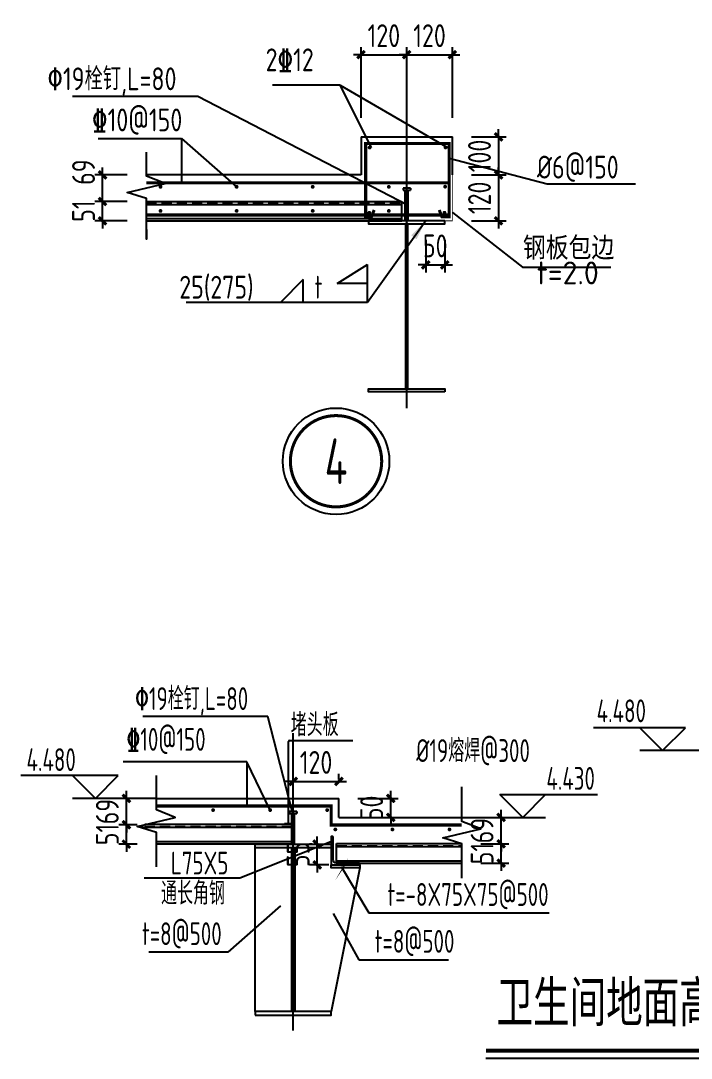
# Model space of a CAD drawing. Extents: x 180850 to 1399066, y 48356 to 327880.
# Drawn here: x 610693 to 623909, y 178964 to 199419 of the extents above; entities that cross this region are included whole.
import ezdxf
from ezdxf.enums import TextEntityAlignment as Align

# ---------------------------------------------------------------- set-up
doc = ezdxf.new("R2010")
doc.units = 0
doc.header["$LTSCALE"] = 1000
doc.linetypes.add('DASHED', pattern=[0.75, 0.5, -0.25])
doc.layers.add('6', color=253, linetype='Continuous', lineweight=13)
for name, color, linetype in [('AXIS', 3, 'Continuous'), ('DIM', 146, 'Continuous'), ('GL', 150, 'Continuous'), ('Gzd', 1, 'Continuous'), ('NUM', 7, 'Continuous'), ('Prof', 2, 'Continuous'), ('PUB_DIM', 3, 'Continuous'), ('PZ', 202, 'Continuous'), ('S', 2, 'Continuous'), ('TEXT', 7, 'Continuous'), ('THICK', 6, 'Continuous'), ('THIN', 7, 'Continuous'), ('WELD', 7, 'Continuous'), ('YCX', 90, 'Continuous'), ('型钢', 6, 'Continuous'), ('引出线', 3, 'Continuous'), ('梁构件', 4, 'Continuous')]:
    doc.layers.add(name, color=color, linetype=linetype)
doc.styles.get("Standard").update_dxf_attribs({"font": 'gbenor.shx', "bigfont": 'gbcbig.shx'})
doc.styles.add('TSSD_Dimension', font='Tssdeng.shx', dxfattribs={"width": 0.8, "bigfont": 'hztxt.shx'})
doc.styles.add('TSSD_Label', font='tssdeng.shx', dxfattribs={"width": 0.7, "bigfont": 'hztxt.shx'})
doc.styles.add('TSSD_Norm', font='tssdeng.shx', dxfattribs={"bigfont": 'hztxt.shx'})
doc.styles.add('TSSD_Num', font='Tssdeng.shx', dxfattribs={"width": 0.7, "bigfont": 'hztxt.shx'})
doc.dimstyles.new('TSSD_20_150', dxfattribs={"dimtxt": 450, "dimasz": 150, "dimexe": 150, "dimexo": 375, "dimgap": 150, "dimtad": 1, "dimdec": 0, "dimlfac": 0.133333, "dimzin": 0, "dimdsep": 46, "dimtxsty": 'TSSD_Dimension', "dimblk": 'ARCHTICK', "dimcen": 0, "dimdle": 150, "dimclrt": 7, "dimadec": 0, "dimazin": 0, "dimtfac": 1, "dimtdec": 0, "dimtix": 1, "dimtmove": 2, "dimatfit": 3, "dimfxl": 1, "dimtolj": 1, "dimtzin": 0, "dimarcsym": 0})
doc.dimstyles.new('TSSD_LEADER_STYLE_400.0', dxfattribs={"dimtxt": 1200, "dimasz": 400, "dimexe": 400, "dimexo": 1000, "dimgap": 0.09, "dimtad": 0, "dimtih": 1, "dimtoh": 1, "dimdec": 4, "dimzin": 0, "dimdsep": 46, "dimtxsty": 'Standard', "dimcen": 0.09, "dimdle": 400, "dimclrt": 7, "dimadec": 0, "dimazin": 0, "dimtfac": 1, "dimtdec": 4, "dimtofl": 0, "dimtmove": 0, "dimatfit": 3, "dimfxl": 1, "dimtolj": 1, "dimtzin": 0, "dimarcsym": 0})

# ---------------------------------------------------------------- blocks, each defined once
blk = doc.blocks.new('ts_idx2')
at = {"color": 0, "linetype": 'ByBlock', "lineweight": -2, "const_width": 0.0333}
blk.add_lwpolyline([(-0.5, 0, 1), (0.5, 0, 1)], format="xyb", close=True, dxfattribs=at)
at = {"color": 0, "linetype": 'ByBlock', "lineweight": -2}
blk.add_circle((0, 0), 0.583, dxfattribs=at)
at = {"color": 0, "linetype": 'ByBlock', "lineweight": -2, "style": 'TSSD_Num', "width": 0.7}
blk.add_attdef('A', text='', height=0.5, dxfattribs=at).set_placement((0, 0), align=Align.MIDDLE_CENTER)
blk = doc.blocks.new('_ArchTick')
at = {"color": 0, "linetype": 'ByBlock', "const_width": 0.4}
blk.add_lwpolyline([(-0.5, -0.5), (0.5, 0.5)], dxfattribs=at)
blk = doc.blocks.new('*D185')
at = {"layer": 'AXIS', "color": 0, "lineweight": -2, "transparency": 16777216}
for p, q in [((618300, 197503), (618300, 198899)), ((619200, 197503), (619200, 198899)), ((618300, 198749), (618150, 198749)), ((618300, 198749), (619200, 198749)), ((619200, 198749), (619350, 198749))]:
    blk.add_line(p, q, dxfattribs=at)
at = {"layer": 'Defpoints', "color": 0, "transparency": 16777216}
for p in [(619200, 198749), (618300, 197128), (619200, 197128)]:
    blk.add_point(p, dxfattribs=at)
at = {"layer": 'AXIS', "color": 0, "lineweight": -2, "transparency": 16777216, "xscale": 150, "yscale": 150, "zscale": 150}
blk.add_blockref('_ArchTick', (618300, 198749), dxfattribs=at)
at = {"layer": 'AXIS', "color": 0, "lineweight": -2, "transparency": 16777216, "xscale": 150, "yscale": 150, "zscale": 150, "rotation": 180}
blk.add_blockref('_ArchTick', (619200, 198749), dxfattribs=at)
at = {"layer": 'AXIS', "color": 7, "transparency": 16777216, "insert": (618750, 199124), "char_height": 450, "attachment_point": 5, "style": 'TSSD_Dimension'}
blk.add_mtext('\\A1;120', dxfattribs=at)
blk = doc.blocks.new('*D186')
at = {"layer": 'AXIS', "color": 0, "lineweight": -2, "transparency": 16777216}
for p, q in [((619575, 196378), (620260, 196378)), ((620110, 196378), (620110, 196528)), ((620110, 196378), (620110, 195475)), ((619575, 195475), (620260, 195475)), ((620110, 195475), (620110, 195325))]:
    blk.add_line(p, q, dxfattribs=at)
at = {"layer": 'Defpoints', "color": 0, "transparency": 16777216}
for p in [(619200, 196378), (619200, 195475), (620110, 195475)]:
    blk.add_point(p, dxfattribs=at)
at = {"layer": 'AXIS', "color": 0, "lineweight": -2, "transparency": 16777216, "xscale": 150, "yscale": 150, "zscale": 150}
for p, rotation in [((620110, 196378), 270), ((620110, 195475), 90)]:
    blk.add_blockref('_ArchTick', p, dxfattribs=dict(at, rotation=rotation))
at = {"layer": 'AXIS', "color": 7, "transparency": 16777216, "insert": (619735, 195927), "char_height": 450, "attachment_point": 5, "rotation": 90, "style": 'TSSD_Dimension'}
blk.add_mtext('\\A1;120', dxfattribs=at)
blk = doc.blocks.new('*D187')
at = {"layer": 'AXIS', "color": 0, "lineweight": -2, "transparency": 16777216}
for p, q in [((620110, 197128), (620110, 197278)), ((619575, 197128), (620260, 197128)), ((620110, 197128), (620110, 196378)), ((619575, 196378), (620260, 196378)), ((620110, 196378), (620110, 196228))]:
    blk.add_line(p, q, dxfattribs=at)
at = {"layer": 'Defpoints', "color": 0, "transparency": 16777216}
for p in [(619200, 197128), (619200, 196378), (620110, 196378)]:
    blk.add_point(p, dxfattribs=at)
at = {"layer": 'AXIS', "color": 0, "lineweight": -2, "transparency": 16777216, "xscale": 150, "yscale": 150, "zscale": 150}
for p, rotation in [((620110, 197128), 270), ((620110, 196378), 90)]:
    blk.add_blockref('_ArchTick', p, dxfattribs=dict(at, rotation=rotation))
at = {"layer": 'AXIS', "color": 7, "transparency": 16777216, "insert": (619735, 196753), "char_height": 450, "attachment_point": 5, "rotation": 90, "style": 'TSSD_Dimension'}
blk.add_mtext('\\A1;100', dxfattribs=at)
blk = doc.blocks.new('_WELD004')
at = {"color": 0, "linetype": 'ByBlock'}
for p, q in [((0, 1), (1, 0)), ((0, 0), (0, 1))]:
    blk.add_line(p, q, dxfattribs=at)
blk = doc.blocks.new('_WELD001')
at = {"linetype": 'ByBlock'}
h = blk.add_hatch(color=0, dxfattribs=at)
h.paths.add_polyline_path([(0.8, 0.5), (0, 1), (0, 0.5)], flags=16)
edge = h.paths.add_edge_path()
edge.add_line((0.8, 0.5), (0, 1))
edge.add_line((0, 0.5), (0.8, 0.5))
edge.add_line((0, 0), (0, 1))
at = {"color": 0, "linetype": 'ByBlock'}
for p, q in [((0, 0), (0, 1)), ((0.8, 0.5), (0, 1)), ((0, 0.5), (0.8, 0.5))]:
    blk.add_line(p, q, dxfattribs=at)
blk = doc.blocks.new('*D188')
at = {"layer": 'AXIS', "color": 0, "lineweight": -2, "transparency": 16777216}
for p, q in [((612305, 195857), (612305, 196007)), ((612793, 195857), (612155, 195857)), ((612305, 195475), (612305, 195857)), ((612793, 195475), (612155, 195475)), ((612305, 195475), (612305, 195325))]:
    blk.add_line(p, q, dxfattribs=at)
at = {"layer": 'Defpoints', "color": 0, "transparency": 16777216}
for p in [(612305, 195857), (613168, 195857), (613168, 195475)]:
    blk.add_point(p, dxfattribs=at)
at = {"layer": 'AXIS', "color": 0, "lineweight": -2, "transparency": 16777216, "xscale": 150, "yscale": 150, "zscale": 150}
for p, rotation in [((612305, 195857), 270), ((612305, 195475), 90)]:
    blk.add_blockref('_ArchTick', p, dxfattribs=dict(at, rotation=rotation))
at = {"layer": 'AXIS', "color": 7, "transparency": 16777216, "insert": (611930, 195666), "char_height": 450, "attachment_point": 5, "rotation": 90, "style": 'TSSD_Dimension'}
blk.add_mtext('\\A1;51', dxfattribs=at)
blk = doc.blocks.new('*D189')
at = {"layer": 'AXIS', "color": 0, "lineweight": -2, "transparency": 16777216}
for p, q in [((612793, 196378), (612155, 196378)), ((612305, 195707), (612305, 196528)), ((612793, 195857), (612155, 195857))]:
    blk.add_line(p, q, dxfattribs=at)
at = {"layer": 'Defpoints', "color": 0, "transparency": 16777216}
for p in [(612305, 196378), (613168, 196378), (613168, 195857)]:
    blk.add_point(p, dxfattribs=at)
at = {"layer": 'AXIS', "color": 0, "lineweight": -2, "transparency": 16777216, "xscale": 150, "yscale": 150, "zscale": 150}
for p, rotation in [((612305, 196378), 90), ((612305, 195857), 270)]:
    blk.add_blockref('_ArchTick', p, dxfattribs=dict(at, rotation=rotation))
at = {"layer": 'AXIS', "color": 7, "transparency": 16777216, "insert": (611930, 196434), "char_height": 450, "attachment_point": 5, "rotation": 90, "style": 'TSSD_Dimension'}
blk.add_mtext('\\A1;69', dxfattribs=at)
blk = doc.blocks.new('*D190')
at = {"layer": 'AXIS', "color": 0, "lineweight": -2, "transparency": 16777216}
for p, q in [((618675, 195100), (618675, 194455)), ((619050, 195100), (619050, 194455)), ((618675, 194605), (618525, 194605)), ((618675, 194605), (619050, 194605)), ((619050, 194605), (619200, 194605))]:
    blk.add_line(p, q, dxfattribs=at)
at = {"layer": 'Defpoints', "color": 0, "transparency": 16777216}
for p in [(618675, 195475), (619050, 195475), (619050, 194605)]:
    blk.add_point(p, dxfattribs=at)
at = {"layer": 'AXIS', "color": 0, "lineweight": -2, "transparency": 16777216, "xscale": 150, "yscale": 150, "zscale": 150}
blk.add_blockref('_ArchTick', (618675, 194605), dxfattribs=at)
at = {"layer": 'AXIS', "color": 0, "lineweight": -2, "transparency": 16777216, "xscale": 150, "yscale": 150, "zscale": 150, "rotation": 180}
blk.add_blockref('_ArchTick', (619050, 194605), dxfattribs=at)
at = {"layer": 'AXIS', "color": 7, "transparency": 16777216, "insert": (618862, 194980), "char_height": 450, "attachment_point": 5, "style": 'TSSD_Dimension'}
blk.add_mtext('\\A1;50', dxfattribs=at)
blk = doc.blocks.new('*D191')
at = {"layer": 'AXIS', "color": 0, "lineweight": -2, "transparency": 16777216}
for p, q in [((617400, 197503), (617400, 198899)), ((618300, 197503), (618300, 198899)), ((617400, 198749), (617250, 198749)), ((617400, 198749), (618300, 198749)), ((618300, 198749), (618450, 198749))]:
    blk.add_line(p, q, dxfattribs=at)
at = {"layer": 'Defpoints', "color": 0, "transparency": 16777216}
for p in [(618300, 198749), (617400, 197128), (618300, 197128)]:
    blk.add_point(p, dxfattribs=at)
at = {"layer": 'AXIS', "color": 0, "lineweight": -2, "transparency": 16777216, "xscale": 150, "yscale": 150, "zscale": 150}
blk.add_blockref('_ArchTick', (617400, 198749), dxfattribs=at)
at = {"layer": 'AXIS', "color": 0, "lineweight": -2, "transparency": 16777216, "xscale": 150, "yscale": 150, "zscale": 150, "rotation": 180}
blk.add_blockref('_ArchTick', (618300, 198749), dxfattribs=at)
at = {"layer": 'AXIS', "color": 7, "transparency": 16777216, "insert": (617850, 199124), "char_height": 450, "attachment_point": 5, "style": 'TSSD_Dimension'}
blk.add_mtext('\\A1;120', dxfattribs=at)
blk = doc.blocks.new('*D202')
at = {"layer": 'AXIS', "color": 0, "lineweight": -2, "transparency": 16777216}
for p, q in [((620161, 183191), (620161, 183341)), ((619761, 183191), (620311, 183191)), ((620161, 182809), (620161, 183191)), ((619761, 182809), (620311, 182809)), ((620161, 182809), (620161, 182659))]:
    blk.add_line(p, q, dxfattribs=at)
at = {"layer": 'Defpoints', "color": 0, "transparency": 16777216}
for p in [(619386, 183191), (620161, 183191), (619386, 182809)]:
    blk.add_point(p, dxfattribs=at)
at = {"layer": 'AXIS', "color": 0, "lineweight": -2, "transparency": 16777216, "xscale": 150, "yscale": 150, "zscale": 150}
for p, rotation in [((620161, 183191), 270), ((620161, 182809), 90)]:
    blk.add_blockref('_ArchTick', p, dxfattribs=dict(at, rotation=rotation))
at = {"layer": 'AXIS', "color": 7, "transparency": 16777216, "insert": (619786, 183000), "char_height": 450, "attachment_point": 5, "rotation": 90, "style": 'TSSD_Dimension'}
blk.add_mtext('\\A1;51', dxfattribs=at)
blk = doc.blocks.new('*D203')
at = {"layer": 'AXIS', "color": 0, "lineweight": -2, "transparency": 16777216}
for p, q in [((619761, 183712), (620311, 183712)), ((620161, 183712), (620161, 183862)), ((620161, 183191), (620161, 183712)), ((619761, 183191), (620311, 183191)), ((620161, 183191), (620161, 183041))]:
    blk.add_line(p, q, dxfattribs=at)
at = {"layer": 'Defpoints', "color": 0, "transparency": 16777216}
for p in [(619386, 183712), (620161, 183712), (619386, 183191)]:
    blk.add_point(p, dxfattribs=at)
at = {"layer": 'AXIS', "color": 0, "lineweight": -2, "transparency": 16777216, "xscale": 150, "yscale": 150, "zscale": 150}
for p, rotation in [((620161, 183712), 270), ((620161, 183191), 90)]:
    blk.add_blockref('_ArchTick', p, dxfattribs=dict(at, rotation=rotation))
at = {"layer": 'AXIS', "color": 7, "transparency": 16777216, "insert": (619786, 183452), "char_height": 450, "attachment_point": 5, "rotation": 90, "style": 'TSSD_Dimension'}
blk.add_mtext('\\A1;69', dxfattribs=at)
blk = doc.blocks.new('*D204')
at = {"layer": 'AXIS', "color": 0, "lineweight": -2, "transparency": 16777216}
for p, q in [((612774, 184087), (612774, 184237)), ((612990, 184087), (612624, 184087)), ((612774, 183566), (612774, 184087)), ((612990, 183566), (612624, 183566)), ((612774, 183566), (612774, 183416))]:
    blk.add_line(p, q, dxfattribs=at)
at = {"layer": 'Defpoints', "color": 0, "transparency": 16777216}
for p in [(612774, 184087), (613365, 184087), (613365, 183566)]:
    blk.add_point(p, dxfattribs=at)
at = {"layer": 'AXIS', "color": 0, "lineweight": -2, "transparency": 16777216, "xscale": 150, "yscale": 150, "zscale": 150}
for p, rotation in [((612774, 184087), 270), ((612774, 183566), 90)]:
    blk.add_blockref('_ArchTick', p, dxfattribs=dict(at, rotation=rotation))
at = {"layer": 'AXIS', "color": 7, "transparency": 16777216, "insert": (612399, 183827), "char_height": 450, "attachment_point": 5, "rotation": 90, "style": 'TSSD_Dimension'}
blk.add_mtext('\\A1;69', dxfattribs=at)
blk = doc.blocks.new('*D205')
at = {"layer": 'AXIS', "color": 0, "lineweight": -2, "transparency": 16777216}
for p, q in [((612774, 183566), (612774, 183716)), ((612990, 183566), (612624, 183566)), ((612774, 183184), (612774, 183566)), ((612990, 183184), (612624, 183184)), ((612774, 183184), (612774, 183034))]:
    blk.add_line(p, q, dxfattribs=at)
at = {"layer": 'Defpoints', "color": 0, "transparency": 16777216}
for p in [(612774, 183566), (613365, 183566), (613365, 183184)]:
    blk.add_point(p, dxfattribs=at)
at = {"layer": 'AXIS', "color": 0, "lineweight": -2, "transparency": 16777216, "xscale": 150, "yscale": 150, "zscale": 150}
for p, rotation in [((612774, 183566), 270), ((612774, 183184), 90)]:
    blk.add_blockref('_ArchTick', p, dxfattribs=dict(at, rotation=rotation))
at = {"layer": 'AXIS', "color": 7, "transparency": 16777216, "insert": (612399, 183375), "char_height": 450, "attachment_point": 5, "rotation": 90, "style": 'TSSD_Dimension'}
blk.add_mtext('\\A1;51', dxfattribs=at)
blk = doc.blocks.new('*D206')
at = {"layer": 'AXIS', "color": 0, "lineweight": -2, "transparency": 16777216}
for p, q in [((616535, 183187), (616535, 183337)), ((616438, 183187), (616385, 183187)), ((616535, 182775), (616535, 183187)), ((616766, 182775), (616385, 182775)), ((616535, 182775), (616535, 182625))]:
    blk.add_line(p, q, dxfattribs=at)
at = {"layer": 'Defpoints', "color": 0, "transparency": 16777216}
for p in [(616535, 183187), (616813, 183187), (617141, 182775)]:
    blk.add_point(p, dxfattribs=at)
at = {"layer": 'AXIS', "color": 0, "lineweight": -2, "transparency": 16777216, "xscale": 150, "yscale": 150, "zscale": 150}
for p, rotation in [((616535, 183187), 270), ((616535, 182775), 90)]:
    blk.add_blockref('_ArchTick', p, dxfattribs=dict(at, rotation=rotation))
at = {"layer": 'AXIS', "color": 7, "transparency": 16777216, "insert": (616160, 182981), "char_height": 450, "attachment_point": 5, "rotation": 90, "style": 'TSSD_Dimension'}
blk.add_mtext('\\A1;55', dxfattribs=at)
blk = doc.blocks.new('*D207')
at = {"layer": 'Defpoints', "color": 0, "transparency": 16777216}
for p in [(616963, 184087), (617984, 184087), (616963, 183712)]:
    blk.add_point(p, dxfattribs=at)
at = {"layer": 'DIM', "color": 0, "lineweight": -2, "transparency": 16777216}
for p, q in [((617984, 184087), (617984, 184237)), ((617338, 184087), (618134, 184087)), ((617984, 183712), (617984, 184087)), ((617338, 183712), (618134, 183712)), ((617984, 183712), (617984, 183562))]:
    blk.add_line(p, q, dxfattribs=at)
at = {"layer": 'DIM', "color": 0, "lineweight": -2, "transparency": 16777216, "xscale": 150, "yscale": 150, "zscale": 150}
for p, rotation in [((617984, 184087), 270), ((617984, 183712), 90)]:
    blk.add_blockref('_ArchTick', p, dxfattribs=dict(at, rotation=rotation))
at = {"layer": 'DIM', "color": 7, "transparency": 16777216, "insert": (617609, 183900), "char_height": 450, "attachment_point": 5, "rotation": 90, "style": 'TSSD_Dimension'}
blk.add_mtext('\\A1;50', dxfattribs=at)
blk = doc.blocks.new('*D208')
at = {"layer": 'AXIS', "color": 0, "lineweight": -2, "transparency": 16777216}
for p, q in [((616063, 184462), (616063, 184571)), ((616963, 184462), (616963, 184571)), ((616063, 184421), (615913, 184421)), ((616063, 184421), (616963, 184421)), ((616963, 184421), (617113, 184421))]:
    blk.add_line(p, q, dxfattribs=at)
at = {"layer": 'Defpoints', "color": 0, "transparency": 16777216}
for p in [(616963, 184421), (616063, 184087), (616963, 184087)]:
    blk.add_point(p, dxfattribs=at)
at = {"layer": 'AXIS', "color": 0, "lineweight": -2, "transparency": 16777216, "xscale": 150, "yscale": 150, "zscale": 150}
blk.add_blockref('_ArchTick', (616063, 184421), dxfattribs=at)
at = {"layer": 'AXIS', "color": 0, "lineweight": -2, "transparency": 16777216, "xscale": 150, "yscale": 150, "zscale": 150, "rotation": 180}
blk.add_blockref('_ArchTick', (616963, 184421), dxfattribs=at)
at = {"layer": 'AXIS', "color": 7, "transparency": 16777216, "insert": (616513, 184796), "char_height": 450, "attachment_point": 5, "style": 'TSSD_Dimension'}
blk.add_mtext('\\A1;120', dxfattribs=at)

msp = doc.modelspace()

# ---------------------------------------------------------------- linework, layer by layer
at = {"layer": '6', "color": 1, "const_width": 60}
for points in [[(616812.97, 183562.28), (616812.97, 183937.28), (613365.28, 183937.28)], [(619386.44, 183562.28), (616812.97, 183562.28), (616812.97, 183574.03)]]:
    msp.add_lwpolyline(points, dxfattribs=at)
at = {"layer": 'AXIS'}
msp.add_line((618299.65, 191782.44), (618299.65, 198200.86), dxfattribs=at)
at = {"layer": 'AXIS', "ltscale": 0.4}
msp.add_line((616062.97, 179509.68), (616062.97, 185372.98), dxfattribs=at)
at = {"layer": 'GL'}
for points in [[(619049.65, 195474.84), (617549.65, 195474.84), (617549.65, 195414.84), (619049.65, 195414.84)], [(618322.15, 195414.84), (618277.15, 195414.84), (618277.15, 192159.84), (618322.15, 192159.84)], [(619049.65, 192099.84), (617549.65, 192099.84), (617549.65, 192159.84), (619049.65, 192159.84)]]:
    msp.add_lwpolyline(points, close=True, dxfattribs=at)
at = {"layer": 'Gzd', "const_width": 60}
for points in [[(617490.7, 195555.67), (617490.7, 196998.25), (619138.54, 196998.25), (619138.54, 195555.67), (618994.66, 195555.67), (618940.28, 195688.18)], [(613168.29, 196224.84), (619138.54, 196224.84)], [(613168.29, 195588.95), (619138.54, 195588.95)], [(617460.76, 195555.67), (617604.64, 195555.67), (617659.03, 195688.18)]]:
    msp.add_lwpolyline(points, dxfattribs=at)
at = {"layer": 'Gzd', "const_width": 37.5}
for points in [[(617550.5, 196918.01, 1), (617588, 196918.01, 1)], [(619082.55, 196921.12, -1), (619045.05, 196921.12, -1)], [(613428.46, 196144.12, 1), (613465.96, 196144.12, 1)], [(614928.46, 196144.12, 1), (614965.96, 196144.12, 1)], [(616428.46, 196144.12, 1), (616465.96, 196144.12, 1)], [(617928.46, 196144.12, 1), (617965.96, 196144.12, 1)], [(619075.79, 196147.74, -1), (619038.29, 196147.74, -1)], [(613428.46, 195669.71, 1), (613465.96, 195669.71, 1)], [(614928.46, 195669.71, 1), (614965.96, 195669.71, 1)], [(616428.46, 195669.71, 1), (616465.96, 195669.71, 1)], [(617581.65, 195633.33, -1), (617544.15, 195633.33, -1)], [(617928.46, 195669.71, 1), (617965.96, 195669.71, 1)], [(619063.17, 195633.33, -1), (619025.67, 195633.33, -1)], [(614502.05, 183856.56, -1), (614464.55, 183856.56, -1)], [(615627.05, 183856.56, -1), (615589.55, 183856.56, -1)], [(616752.05, 183856.56, -1), (616714.55, 183856.56, -1)], [(616911.9, 183474.48, -1), (616874.4, 183474.48, -1)], [(618036.9, 183474.48, -1), (617999.4, 183474.48, -1)], [(619161.9, 183474.48, -1), (619124.4, 183474.48, -1)]]:
    msp.add_lwpolyline(points, format="xyb", close=True, dxfattribs=at)
at = {"layer": 'Prof'}
for p, q in [((613168.29, 195857.34), (618202.05, 195857.34)), ((613168.29, 195797.89), (618202.05, 195797.89)), ((618202.05, 195474.84), (618202.05, 195857.34)), ((613168.29, 195517.47), (618202.05, 195517.47)), ((613168.29, 195474.84), (618202.05, 195474.84)), ((616036.03, 183510.33), (613068.25, 183510.33)), ((616036.03, 183569.78), (613135.9, 183569.78)), ((616036.03, 183569.78), (616036.03, 183187.28)), ((616036.03, 183229.9), (613365.28, 183229.9)), ((616036.03, 183187.28), (613365.28, 183187.28)), ((616917.97, 183194.78), (619372.38, 183194.78)), ((616917.97, 183135.33), (619386.44, 183135.33)), ((616917.97, 182854.9), (619386.44, 182854.9)), ((616917.97, 182812.28), (619386.44, 182812.28))]:
    msp.add_line(p, q, dxfattribs=at)
at = {"layer": 'Prof', "linetype": 'DASHED', "ltscale": 0.4}
for p, q in [((613168.29, 195816.6), (618202.05, 195816.6)), ((616036.03, 183529.03), (613009.8, 183529.03)), ((616917.97, 183154.03), (619386.44, 183154.03))]:
    msp.add_line(p, q, dxfattribs=at)
at = {"layer": 'Prof', "linetype": 'DASHED'}
msp.add_line((616917.97, 182812.28), (616917.97, 183194.78), dxfattribs=at)
at = {"layer": 'PUB_DIM'}
for points in [[(613168.29, 195301.06), (613168.29, 195110.61), (613168.29, 195913.79), (612793.29, 196033.79), (613542.36, 196211.26), (613168.29, 196357.79), (613168.29, 196378.2), (613168.29, 196828.2)], [(613365.28, 182737.28), (613365.28, 183187.28), (613365.28, 183415.28), (612990.28, 183535.28), (613739.34, 183712.75), (613365.28, 183859.28), (613365.28, 184087.28), (613365.28, 184537.28)], [(619386.44, 182512.28), (619386.44, 182962.28), (619386.44, 183190.28), (619011.44, 183310.28), (619760.5, 183487.75), (619386.44, 183634.28), (619386.44, 183862.28), (619386.44, 184312.28)]]:
    msp.add_lwpolyline(points, dxfattribs=at)
at = {"layer": 'PZ'}
for p, q in [((618227.56, 196117.38), (618227.56, 196077.08)), ((618371.75, 196117.38), (618227.56, 196117.38)), ((618227.56, 196077.08), (618371.75, 196077.08)), ((618272.32, 195474.84), (618272.32, 196077.08)), ((618326.98, 195474.84), (618326.98, 196077.08)), ((618371.75, 196117.38), (618371.75, 196077.08)), ((618326.98, 195474.84), (618272.32, 195474.84)), ((615990.87, 183829.81), (615990.87, 183789.51)), ((616135.06, 183829.81), (615990.87, 183829.81)), ((615990.87, 183789.51), (616135.06, 183789.51)), ((616035.64, 183187.28), (616035.64, 183789.51)), ((616090.3, 183187.28), (616090.3, 183789.51)), ((616135.06, 183829.81), (616135.06, 183789.51)), ((615312.97, 179887.28), (615312.97, 183112.28)), ((616090.3, 183187.28), (616035.64, 183187.28)), ((617375.47, 182714.78), (616812.97, 179887.28))]:
    msp.add_line(p, q, dxfattribs=at)
at = {"layer": 'PZ', "const_width": 37.5}
msp.add_lwpolyline([(616062.97, 183187.28), (616062.97, 183592.06), (615889.51, 183592.06)], dxfattribs=at)
at = {"layer": 'PZ'}
msp.add_lwpolyline([(616812.97, 182774.78), (617375.47, 182774.78), (617375.47, 182714.78), (616812.97, 182714.78)], close=True, dxfattribs=at)
at = {"layer": 'S', "const_width": 15}
msp.add_lwpolyline([(618674.65, 195474.84), (619199.65, 195474.84), (619199.65, 196378.2)], dxfattribs=at)
at = {"layer": 'THICK', "const_width": 75}
msp.add_lwpolyline([(619861.42, 179113.54), (631039.77, 179113.54)], dxfattribs=at)
at = {"layer": 'THIN'}
for p, q in [((617399.65, 197128.2), (617399.65, 196378.2)), ((617399.65, 197128.2), (619199.65, 197128.2)), ((619199.65, 196378.2), (619199.65, 197128.2)), ((617399.65, 196378.2), (613168.29, 196378.2)), ((623793.71, 185478.44), (621978.82, 185478.44)), ((623343.71, 185028.44), (622893.71, 185478.44)), ((623343.71, 185028.44), (623793.71, 185478.44)), ((624543.71, 185028.44), (622893.71, 185028.44)), ((612615.28, 184537.28), (610692.62, 184537.28)), ((612165.28, 184087.28), (611715.28, 184537.28)), ((612165.28, 184087.28), (612615.28, 184537.28)), ((620136.44, 184162.28), (622059.11, 184162.28)), ((620586.44, 183712.28), (620136.44, 184162.28)), ((620586.44, 183712.28), (621036.44, 184162.28)), ((613365.28, 184087.28), (611715.28, 184087.28)), ((613365.28, 184087.28), (616962.97, 184087.28)), ((616962.97, 183712.28), (616962.97, 184087.28)), ((616962.97, 183712.28), (619386.44, 183712.28)), ((619386.44, 183712.28), (621036.44, 183712.28))]:
    msp.add_line(p, q, dxfattribs=at)
msp.add_lwpolyline([(617094.22, 182774.78, 0, 120, 0), (617293.09, 183182.14, 0, 0, 0), (618171.33, 184740.21, 0, 0, 0), (620719.08, 184740.21, 0, 0, 0)], format="xyseb", dxfattribs=at)
msp.add_lwpolyline([(619861.42, 178963.54), (631039.77, 178963.54)], dxfattribs=at)
at = {"layer": 'WELD'}
msp.add_line((617526.11, 193865.59), (613955.18, 193865.59), dxfattribs=at)
at = {"layer": 'YCX'}
for p, q in [((616988.01, 198151.06), (615654.08, 198151.06)), ((616988.01, 198151.06), (619101.3, 196921.12)), ((617606.75, 196918.01), (616988.01, 198151.06)), ((614184.73, 197923.83), (611715.04, 197923.83)), ((618326.98, 195775.96), (614184.73, 197923.83)), ((612217.01, 197097.98), (613859.28, 197097.98)), ((613859.28, 197097.98), (613859.28, 196224.84)), ((613859.28, 197097.98), (614947.21, 196144.12)), ((619138.54, 196708.12), (621067.74, 196202.66)), ((621067.74, 196202.66), (622811.23, 196202.66)), ((619199.65, 195636.65), (620584.29, 194563.27)), ((620584.29, 194563.27), (622325.39, 194563.27)), ((615565.35, 185704.49), (613095.66, 185704.49)), ((616051.82, 183809.66), (615565.35, 185704.49))]:
    msp.add_line(p, q, dxfattribs=at)
at = {"layer": '型钢'}
msp.add_lwpolyline([(616812.97, 182774.78), (617375.47, 182774.78), (617375.47, 182799.78, 0.41421356), (617362.97, 182812.28), (616917.97, 182812.28, -0.41421356), (616850.47, 182879.78), (616850.47, 183324.78, 0.41421356), (616837.97, 183337.28), (616812.97, 183337.28)], format="xyb", close=True, dxfattribs=at)
at = {"layer": '引出线'}
for p, q in [((615972.88, 183592.06), (615972.88, 185210.63)), ((615987.88, 185225.63), (617239.15, 185225.63)), ((615151.83, 184805.17), (612711.69, 184805.17)), ((615608.3, 183856.56), (615151.83, 184805.17)), ((615151.83, 184805.17), (615151.83, 183937.28)), ((615012.66, 182520.33), (616836.77, 183252.28)), ((617005.51, 182742.97), (617553.84, 181830.1)), ((613124.97, 182520.33), (615012.66, 182520.33)), ((615814, 181968.19), (614771.63, 181056.75)), ((616848.8, 181818.19), (617354.31, 180906.75)), ((617553.84, 181830.1), (621108.52, 181830.1)), ((614771.63, 181056.75), (613218.11, 181056.75)), ((617354.31, 180906.75), (619124.75, 180906.75))]:
    msp.add_line(p, q, dxfattribs=at)
msp.add_arc((615987.88, 185210.63), 15, 90, 180, dxfattribs=at)
at = {"layer": '梁构件'}
for points in [[(615312.97, 183187.28), (616812.97, 183187.28), (616812.97, 183112.28), (615312.97, 183112.28)], [(616032.97, 183112.28), (616092.97, 183112.28), (616092.97, 179887.28), (616032.97, 179887.28)], [(615312.97, 179812.28), (616812.97, 179812.28), (616812.97, 179887.28), (615312.97, 179887.28)]]:
    msp.add_lwpolyline(points, close=True, dxfattribs=at)

# ---------------------------------------------------------------- block references
at = {"layer": 'THIN'}
ref = msp.add_blockref('ts_idx2', (616907.5, 190734.28), dxfattribs=dict(at, xscale=1800, yscale=1800, zscale=1800))
ref.add_attrib('2', '4', dxfattribs={"height": 900, "style": 'TSSD_Num', "width": 0.7}).set_placement((616907.5, 190734.28), align=Align.MIDDLE_CENTER)
at = {"layer": 'WELD'}
for name, p, xscale, yscale, zscale in [('_WELD001', (617526.11, 193865.59), -749.9999999999998, 749.9999999999998, 749.9999999999998), ('_WELD004', (616261.27, 193865.59), -449.9999999999999, 449.9999999999999, 449.9999999999999)]:
    msp.add_blockref(name, p, dxfattribs=dict(at, xscale=xscale, yscale=yscale, zscale=zscale))

# ---------------------------------------------------------------- texts
at = {"layer": 'NUM', "style": 'TSSD_Norm', "width": 0.8}
msp.add_text('卫生间地面高差结构做法详图', height=900, dxfattribs=at).set_placement((620071.42, 179323.54), align=Align.BOTTOM_LEFT)
at = {"layer": 'TEXT', "style": 'TSSD_Norm'}
for s, width, p in [('2%%13212', 0.8, (615518.85, 198288.64)), ('%%13210@150', 0.7, (612778.55, 184890.04))]:
    msp.add_text(s, height=450, dxfattribs=dict(at, width=width)).set_placement(p, align=Align.BOTTOM_LEFT)
at = {"layer": 'TEXT'}
for s, style, width, p in [('%%13019栓钉,L=80', 'TSSD_Norm', 0.8, (611216.57, 198048.71)), ('%%C6@150', 'TSSD_Norm', 0.8, (620867.38, 196307.95)), ('25(275)', 'TSSD_Norm', 0.8, (613816.25, 193940.59)), ('t', 'TSSD_Label', 0.7, (616486.27, 193940.59)), ('%%13019栓钉,L=80', 'TSSD_Norm', 0.7, (612948.54, 185829.37))]:
    msp.add_text(s, height=450, dxfattribs=dict(at, style=style, width=width)).set_placement(p)
at = {"layer": 'TEXT', "style": 'TSSD_Norm'}
for s, width, p in [('%%13210@150', 0.8, (613876.72, 197238.34)), ('4.480', 0.7, (623016.56, 185587.81)), ('堵头板', 0.7, (616958.99, 185313.68)), ('%%c19熔焊@300', 0.7, (620728.43, 184804.37)), ('4.480', 0.7, (611778.23, 184625.95)), ('4.430', 0.7, (622009.91, 184256.05)), ('L75X5', 0.7, (614785.66, 182586.37)), ('通长角钢', 0.7, (614717.73, 181990.6)), ('t=-8X75X75@500', 0.7, (621097.12, 181967.16)), ('t=8@500', 0.7, (614653.45, 181193.81)), ('t=8@500', 0.7, (619240.82, 181043.81))]:
    msp.add_text(s, height=450, dxfattribs=dict(at, width=width)).set_placement(p, align=Align.RIGHT)
for s, p in [('钢板包边', (620590.84, 194575.09)), ('t=2.0', (620862.58, 194087.25))]:
    msp.add_text(s, height=450, dxfattribs=at).set_placement(p, align=Align.BOTTOM_LEFT)

# ---------------------------------------------------------------- dimensions: what is measured, and where the dimension line sits
at = {"layer": 'AXIS'}
for base, p1, p2, angle, picture, middle in [((618299.65, 198748.53), (617399.65, 197128.2), (618299.65, 197128.2), 180, '*D191', (617849.65, 199123.53)), ((619199.65, 198748.53), (618299.65, 197128.2), (619199.65, 197128.2), 180, '*D185', (618749.65, 199123.53)), ((620109.82, 196378.2), (619199.65, 197128.2), (619199.65, 196378.2), 90, '*D187', (619734.82, 196753.2)), ((620109.82, 195474.84), (619199.65, 196378.2), (619199.65, 195474.84), 90, '*D186', (619734.82, 195926.52)), ((612304.77, 195857.34), (613168.29, 195474.84), (613168.29, 195857.34), 90, '*D188', (611929.77, 195666.09)), ((612774.35, 184087.28), (613365.28, 183566.42), (613365.28, 184087.28), 90, '*D204', (612399.35, 183826.85)), ((612774.35, 183566.42), (613365.28, 183183.92), (613365.28, 183566.42), 90, '*D205', (612399.35, 183375.17)), ((620160.78, 183712.28), (619386.44, 183191.42), (619386.44, 183712.28), 90, '*D203', (619785.78, 183451.85)), ((616535.01, 183187.28), (617140.72, 182774.78), (616812.97, 183187.28), 90, '*D206', (616160.01, 182981.03)), ((620160.78, 183191.42), (619386.44, 182808.92), (619386.44, 183191.42), 90, '*D202', (619785.78, 183000.17))]:
    dim = msp.add_linear_dim(base=base, p1=p1, p2=p2, angle=angle, dimstyle='TSSD_20_150', dxfattribs=at)
    dim.commit()
    dim.dimension.update_dxf_attribs({"geometry": picture, "text_midpoint": middle})
dim = msp.add_linear_dim(base=(612304.77, 196378.2), p1=(613168.29, 195857.34), p2=(613168.29, 196378.2), angle=90, dimstyle='TSSD_20_150', dxfattribs=at)
dim.commit()
dim.dimension.update_dxf_attribs({"geometry": '*D189', "text_midpoint": (611929.77, 196433.87), "dimtype": 160})
for base, p1, p2, picture, middle in [((619049.65, 194605.3), (618674.65, 195474.84), (619049.65, 195474.84), '*D190', (618862.15, 194980.3)), ((616962.97, 184420.54), (616062.97, 184087.28), (616962.97, 184087.28), '*D208', (616512.97, 184795.54))]:
    dim = msp.add_linear_dim(base=base, p1=p1, p2=p2, dimstyle='TSSD_20_150', dxfattribs=at)
    dim.commit()
    dim.dimension.update_dxf_attribs({"geometry": picture, "text_midpoint": middle})
at = {"layer": 'DIM'}
dim = msp.add_linear_dim(base=(617983.64, 184087.28), p1=(616962.97, 183712.28), p2=(616962.97, 184087.28), angle=90, dimstyle='TSSD_20_150', dxfattribs=at)
dim.commit()
dim.dimension.update_dxf_attribs({"geometry": '*D207', "text_midpoint": (617608.64, 183899.78)})

# ---------------------------------------------------------------- leaders
at = {"layer": 'WELD'}
msp.add_leader([(618674.65, 195474.84), (617526.11, 193865.59)], dimstyle='TSSD_LEADER_STYLE_400.0', dxfattribs=at)

doc.saveas('drawing.dxf')
